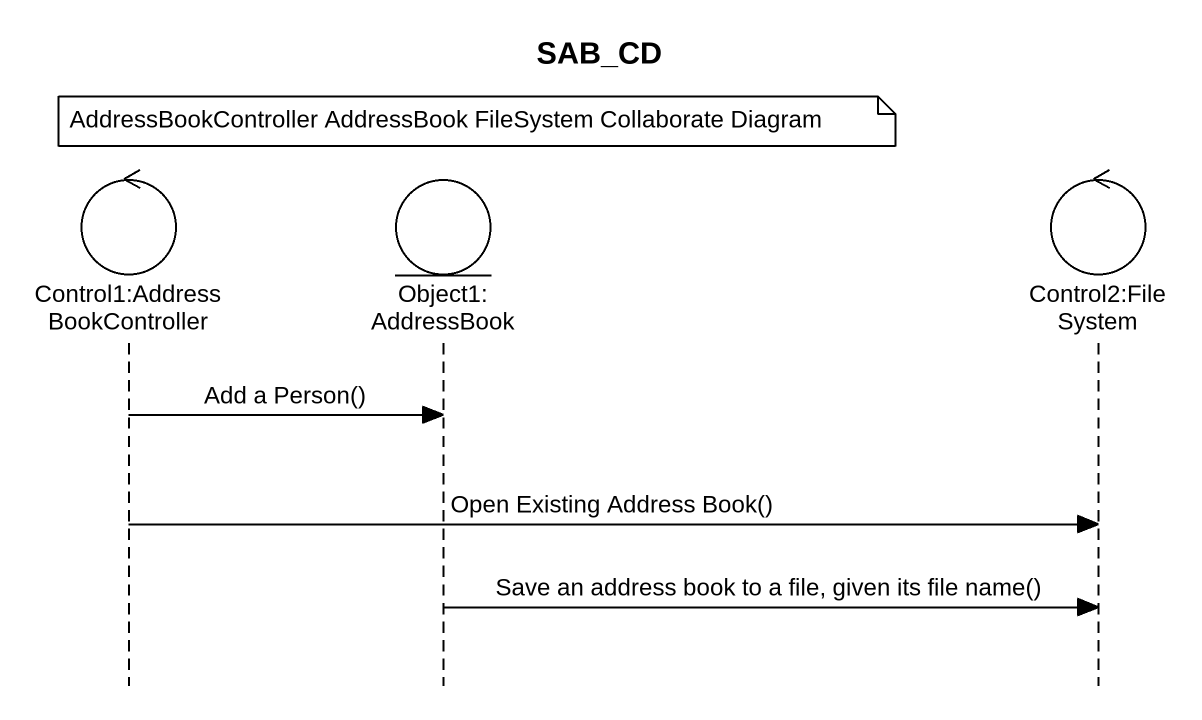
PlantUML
@startuml
title SAB_CD
hide footbox
control "Control1:AddressBookController" as Control1
entity "Object1: AddressBook" as Object1_AddressBook
control "Control2:FileSystem" as Control2_FileSystem

note over Object1_AddressBook : AddressBookController AddressBook FileSystem Collaborate Diagram
Control1 -> Object1_AddressBook : Add a Person()
Control1 -> Control2_FileSystem : Open Existing Address Book()
Object1_AddressBook -> Control2_FileSystem : Save an address book to a file, given its file name()
@enduml
